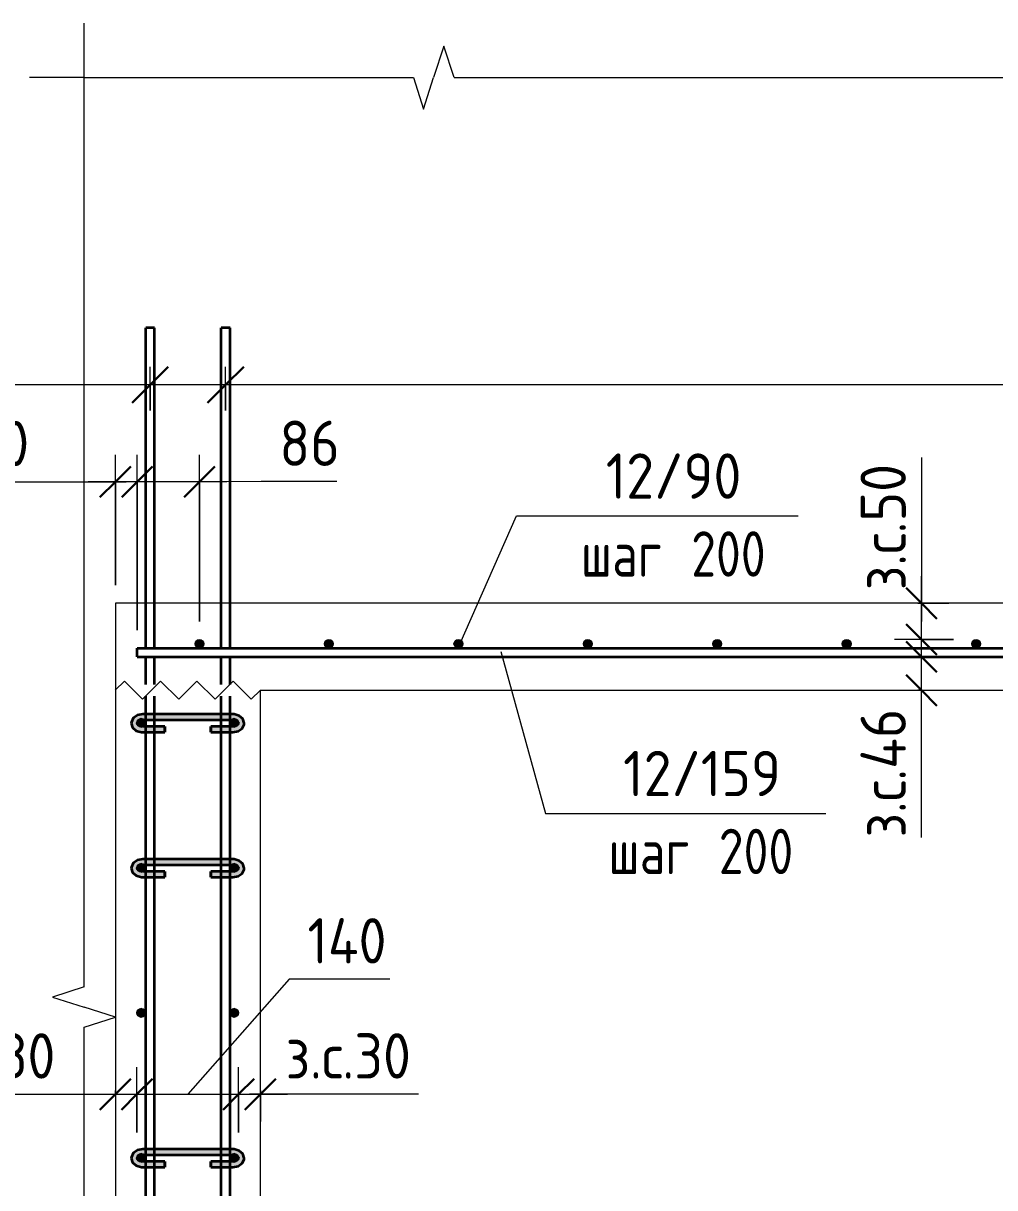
# Model space of a CAD drawing. Header units: millimetres. Extents: x 30199 to 69236, y -5153 to 33423.
# Drawn here: x 59970 to 61310, y 579 to 2185 of the extents above; entities that cross this region are included whole.
import ezdxf

# ---------------------------------------------------------------- set-up
doc = ezdxf.new("R2010")
doc.units = ezdxf.units.MM
for name, color, linetype, lineweight in [('AA_Dim', 7, 'Continuous', 9), ('AA_Dim-25', 7, 'Continuous', 9), ('AA_Oformlenie', 7, 'Continuous', 9), ('AA_Vinoska', 7, 'Continuous', 9), ('AF_Perekritie_Опалубка', 253, 'Continuous', 20), ('AF_Stena_Опалубка', 253, 'Continuous', 20), ('KR_Armatura', 7, 'Continuous', 20), ('KR_Armatura_Tonkie', 7, 'Continuous', 20)]:
    doc.layers.add(name, color=color, linetype=linetype, lineweight=lineweight)
doc.styles.add('ISOCPEUR_1', font='isocpeur.ttf', dxfattribs={"width": 0.9, "height": 62.5})
doc.styles.add('ISOCPEUR_8', font='isocpeur.ttf', dxfattribs={"width": 0.8, "height": 62.5})
doc.dimstyles.new('00_Точн_3_знака__прозр_', dxfattribs={"dimscale": 304.8, "dimtxt": 62.248823, "dimasz": 0.139436, "dimexe": 0.123031, "dimexo": 0.082021, "dimgap": 0.008202, "dimtad": 1, "dimdec": 3, "dimrnd": 0.001, "dimdsep": 46, "dimtxsty": 'ISOCPEUR_1', "dimblk1": 'OBLIQUE', "dimblk2": 'OBLIQUE', "dimsah": 1, "dimcen": 0.09, "dimdle": 0.123031, "dimazin": 0, "dimtfac": 1, "dimtdec": 4, "dimtix": 1, "dimtmove": 1, "dimatfit": 3, "dimfxl": 1, "dimtvp": 1, "dimtolj": 1, "dimtzin": 0, "dimlwd": 18, "dimlwe": 18, "dimarcsym": 2})
doc.dimstyles.new('05_Округл_1мм__прозр__1', dxfattribs={"dimscale": 304.8, "dimtxt": 62.248823, "dimasz": 0.139436, "dimexe": 0.123031, "dimexo": 0.082021, "dimgap": 0.008202, "dimtad": 1, "dimdec": 0, "dimdsep": 46, "dimtxsty": 'ISOCPEUR_1', "dimblk1": 'OBLIQUE', "dimblk2": 'OBLIQUE', "dimsah": 1, "dimcen": 0.09, "dimdle": 0.123031, "dimazin": 0, "dimtfac": 1, "dimtdec": 4, "dimtix": 1, "dimtmove": 1, "dimatfit": 3, "dimfxl": 1, "dimtvp": 1, "dimtolj": 1, "dimtzin": 0, "dimlwd": 18, "dimlwe": 18, "dimarcsym": 2})
doc.dimstyles.new('10_Раскладка_арматуры_с_засечками_1', dxfattribs={"dimscale": 304.8, "dimtxt": 0.18, "dimasz": 0.164042, "dimexe": 0.082021, "dimexo": 0, "dimgap": 0, "dimtad": 1, "dimdec": 3, "dimrnd": 0.001, "dimdsep": 46, "dimtxsty": 'ISOCPEUR_8', "dimblk1": 'OBLIQUE', "dimblk2": 'OBLIQUE', "dimsah": 1, "dimcen": 0.09, "dimdle": 0.082021, "dimazin": 0, "dimtfac": 1, "dimtdec": 4, "dimtix": 1, "dimtmove": 0, "dimatfit": 3, "dimfxl": 1, "dimtvp": 1, "dimtolj": 1, "dimtzin": 0, "dimlwd": 18, "dimlwe": 18, "dimarcsym": 2})

# ---------------------------------------------------------------- blocks, each defined once
blk = doc.blocks.new('261_Шпилька массив _НесАрм_РабПлоск_ - 8 А240-4169543-1-1 Армирование')
at = {"layer": 'KR_Armatura_Tonkie', "lineweight": 35}
for points in [[(-32797.1, 1208.2), (-32797.1, 1215), (-32803.2, 1216.5), (-32804.6, 1218.2), (-32805.1, 1219.5), (-32804, 1222.3), (-32800.5, 1224.5), (-32797.1, 1225.2), (-32797.1, 1232), (-32803.1, 1231), (-32805.9, 1229.7), (-32809.6, 1226.6), (-32811.8, 1223.8), (-32813.1, 1219.5), (-32811.8, 1215.2), (-32808.4, 1211.5), (-32803, 1209), (-32800.5, 1208.7)], [(-32733.3, 1225.2), (-32673.2, 1225.2), (-32673.2, 1232), (-32797.1, 1231.9), (-32797.1, 1225.2), (-32766.9, 1225.2)], [(-32766.9, 1224), (-32673.2, 1224.1), (-32673.2, 1225.2), (-32797.1, 1225.2), (-32797.1, 1224), (-32781, 1224)], [(-32673.2, 1208.2), (-32667.1, 1209.1), (-32661.9, 1211.5), (-32658.4, 1215.2), (-32657.2, 1219.5), (-32658.4, 1223.8), (-32660.8, 1227.4), (-32666, 1230.6), (-32673.2, 1231.9), (-32673.2, 1225.2), (-32669.2, 1224.4), (-32666.3, 1222.3), (-32665.3, 1219.3), (-32666, 1217.7), (-32667.8, 1216.3), (-32673.2, 1214.9), (-32673.2, 1209)], [(-32781, 1208.2), (-32766.8, 1208.2), (-32766.9, 1215), (-32797.1, 1214.9), (-32797.1, 1208.2), (-32793, 1208.2)], [(-32766.9, 1207), (-32766.8, 1207.2), (-32766.9, 1208.2), (-32797.1, 1208.2), (-32797.1, 1207), (-32781, 1207)], [(-32676.9, 1208.2), (-32673.2, 1208.2), (-32673.2, 1215), (-32703.5, 1214.9), (-32703.5, 1208.2), (-32688.9, 1208.2)], [(-32699.6, 1207), (-32673.2, 1207.2), (-32673.2, 1208.2), (-32703.5, 1208.2), (-32703.5, 1207)], [(-32797.1, 1008.2), (-32797.1, 1015), (-32803.2, 1016.5), (-32804.5, 1018), (-32805.1, 1019.5), (-32804, 1022.3), (-32800.5, 1024.5), (-32797.1, 1025.2), (-32797.1, 1032), (-32803.1, 1031), (-32805.9, 1029.7), (-32809.6, 1026.6), (-32811.8, 1023.8), (-32813.1, 1019.5), (-32811.8, 1015.2), (-32808.4, 1011.5), (-32803, 1009), (-32800.5, 1008.7)], [(-32793, 1025.2), (-32673.2, 1025.2), (-32673.2, 1032), (-32797.1, 1031.9), (-32797.1, 1025.2), (-32793.3, 1025.2)], [(-32673.2, 1008.2), (-32667.1, 1009.1), (-32661.9, 1011.5), (-32658.4, 1015.2), (-32657.2, 1019.5), (-32658.4, 1023.8), (-32660.8, 1027.4), (-32666, 1030.6), (-32673.2, 1031.9), (-32673.2, 1025.2), (-32669.2, 1024.4), (-32666.3, 1022.3), (-32665.3, 1019.3), (-32666, 1017.7), (-32667.8, 1016.3), (-32673.2, 1014.9), (-32673.2, 1009)], [(-32676.9, 1024), (-32673.2, 1024.1), (-32673.2, 1025.2), (-32797.1, 1025.2), (-32797.1, 1024), (-32682.8, 1024)], [(-32783.7, 1008.2), (-32766.8, 1008.2), (-32766.9, 1015), (-32797.1, 1014.9), (-32797.1, 1008.2), (-32793, 1008.2)], [(-32673.2, 1008.2), (-32673.2, 1015), (-32703.5, 1014.9), (-32703.5, 1008.2), (-32676.9, 1008.2)], [(-32766.9, 1007), (-32766.8, 1007.2), (-32766.9, 1008.2), (-32797.1, 1008.2), (-32797.1, 1007), (-32781, 1007)], [(-32676.9, 1007), (-32673.2, 1007.2), (-32673.2, 1008.2), (-32703.5, 1008.2), (-32703.5, 1007), (-32682.8, 1007)], [(-32797.1, 608.2), (-32797.1, 615), (-32803.2, 616.5), (-32804.8, 618.8), (-32805.1, 619.5), (-32804, 622.3), (-32800.5, 624.5), (-32797.1, 625.2), (-32797.1, 632), (-32803.1, 631), (-32805.9, 629.7), (-32809.6, 626.6), (-32811.8, 623.8), (-32813.1, 619.5), (-32811.8, 615.2), (-32808.4, 611.5), (-32803, 609), (-32800.5, 608.7)], [(-32795.8, 625.2), (-32673.2, 625.2), (-32673.2, 632), (-32797.1, 631.9), (-32797.1, 625.2)], [(-32673.2, 608.2), (-32667.1, 609.1), (-32661.9, 611.5), (-32658.4, 615.2), (-32657.2, 619.5), (-32658.4, 623.8), (-32660.8, 627.4), (-32666, 630.6), (-32673.2, 631.9), (-32673.2, 625.2), (-32669.2, 624.4), (-32666.3, 622.3), (-32665.3, 619.3), (-32666, 617.7), (-32667.8, 616.3), (-32673.2, 614.9), (-32673.2, 609)], [(-32676.9, 624), (-32673.2, 624.1), (-32673.2, 625.2), (-32797.1, 625.2), (-32797.1, 624), (-32688.9, 624)], [(-32793, 608.2), (-32766.8, 608.2), (-32766.9, 615), (-32797.1, 614.9), (-32797.1, 608.2)], [(-32673.2, 608.2), (-32673.2, 615), (-32703.5, 614.9), (-32703.5, 608.2), (-32676.9, 608.2)], [(-32766.9, 607), (-32766.8, 607.2), (-32766.9, 608.2), (-32797.1, 608.2), (-32797.1, 607), (-32781, 607)], [(-32676.9, 607), (-32673.2, 607.2), (-32673.2, 608.2), (-32703.5, 608.2), (-32703.5, 607), (-32682.8, 607)]]:
    blk.add_hatch(color=256, dxfattribs=at).paths.add_polyline_path(points)
h = blk.add_hatch(color=256, dxfattribs=at)
h.paths.add_polyline_path([(-32797.1, 1207), (-32797.1, 1208.2), (-32803.2, 1209.1), (-32808.4, 1211.5), (-32806.6, 1209.9), (-32804.6, 1208.7), (-32803.1, 1208), (-32800.5, 1207.6)])
h.paths.add_polyline_path([(-32804.5, 1221), (-32803.2, 1222.6), (-32797.1, 1224.1), (-32797.1, 1225.2), (-32801.1, 1224.4), (-32804, 1222.3), (-32804.2, 1221.7)])
h = blk.add_hatch(color=256, dxfattribs=at)
h.paths.add_polyline_path([(-32673.2, 1207), (-32665.7, 1208.5), (-32660.8, 1211.6), (-32658.4, 1215.2), (-32661.9, 1211.5), (-32667.3, 1209), (-32673.2, 1208.2), (-32673.2, 1207.2)])
h.paths.add_polyline_path([(-32666, 1221.4), (-32666.3, 1222.3), (-32669.9, 1224.5), (-32673.2, 1225.2), (-32673.2, 1224), (-32672.6, 1223.9), (-32666, 1221.4)])
h = blk.add_hatch(color=256, dxfattribs=at)
h.paths.add_polyline_path([(-32797.1, 1007), (-32797.1, 1008.2), (-32803.2, 1009.1), (-32808.4, 1011.5), (-32809.1, 1011.9), (-32804.6, 1008.7), (-32803.1, 1008), (-32800.5, 1007.6)])
h.paths.add_polyline_path([(-32804.5, 1021), (-32803.2, 1022.6), (-32797.1, 1024.1), (-32797.1, 1025.2), (-32801.1, 1024.4), (-32804, 1022.3), (-32804.2, 1021.7)])
h = blk.add_hatch(color=256, dxfattribs=at)
h.paths.add_polyline_path([(-32673.2, 1007), (-32665.7, 1008.5), (-32660.8, 1011.6), (-32658.4, 1015.2), (-32661.9, 1011.5), (-32667.3, 1009), (-32673.2, 1008.2), (-32673.2, 1007.2)])
h.paths.add_polyline_path([(-32666, 1021.4), (-32666.3, 1022.3), (-32669.9, 1024.5), (-32673.2, 1025.2), (-32673.2, 1024), (-32672.6, 1023.9), (-32666, 1021.4)])
h = blk.add_hatch(color=256, dxfattribs=at)
h.paths.add_polyline_path([(-32797.1, 607), (-32797.1, 608.2), (-32803.2, 609.1), (-32808.4, 611.5), (-32809.1, 611.9), (-32804.6, 608.7), (-32803.1, 608), (-32800.5, 607.6)])
h.paths.add_polyline_path([(-32804.5, 621), (-32803.2, 622.6), (-32797.1, 624.1), (-32797.1, 625.2), (-32801.1, 624.4), (-32804, 622.3), (-32804.2, 621.7)])
h = blk.add_hatch(color=256, dxfattribs=at)
h.paths.add_polyline_path([(-32673.2, 607), (-32665.7, 608.5), (-32660.8, 611.6), (-32658.4, 615.2), (-32661.9, 611.5), (-32667.3, 609), (-32673.2, 608.2), (-32673.2, 607.2)])
h.paths.add_polyline_path([(-32666, 621.4), (-32666.3, 622.3), (-32669.9, 624.5), (-32673.2, 625.2), (-32673.2, 624), (-32672.6, 623.9), (-32666, 621.4)])
for p, q in [((-32793, 1232), (-32797.1, 1232)), ((-32797.1, 1224), (-32793, 1224)), ((-32781, 1232), (-32793, 1232)), ((-32793, 1224), (-32781, 1224)), ((-32688.9, 1232), (-32781, 1232)), ((-32781, 1224), (-32688.9, 1224)), ((-32676.9, 1232), (-32688.9, 1232)), ((-32688.9, 1224), (-32676.9, 1224)), ((-32673.2, 1232), (-32676.9, 1232)), ((-32676.9, 1224), (-32673.2, 1224)), ((-32793, 1215), (-32797.1, 1215)), ((-32797.1, 1207), (-32793, 1207)), ((-32781, 1215), (-32793, 1215)), ((-32793, 1207), (-32781, 1207)), ((-32766.8, 1215), (-32781, 1215)), ((-32781, 1207), (-32766.8, 1207)), ((-32766.8, 1215), (-32766.8, 1208.2)), ((-32766.8, 1213.8), (-32766.8, 1214.9)), ((-32766.8, 1207.2), (-32766.8, 1213.8)), ((-32766.8, 1208.2), (-32766.8, 1207)), ((-32688.9, 1215), (-32703.5, 1215)), ((-32703.5, 1208.2), (-32703.5, 1215)), ((-32703.5, 1214.9), (-32703.5, 1213.8)), ((-32703.5, 1213.8), (-32703.5, 1207.2)), ((-32703.5, 1207), (-32703.5, 1208.2)), ((-32703.5, 1207), (-32688.9, 1207)), ((-32676.9, 1215), (-32688.9, 1215)), ((-32688.9, 1207), (-32676.9, 1207)), ((-32673.2, 1215), (-32676.9, 1215)), ((-32676.9, 1207), (-32673.2, 1207)), ((-32793, 1032), (-32797.1, 1032)), ((-32781, 1032), (-32793, 1032)), ((-32688.9, 1032), (-32781, 1032)), ((-32676.9, 1032), (-32688.9, 1032)), ((-32673.2, 1032), (-32676.9, 1032)), ((-32797.1, 1024), (-32793, 1024)), ((-32793, 1015), (-32797.1, 1015)), ((-32793, 1024), (-32781, 1024)), ((-32781, 1015), (-32793, 1015)), ((-32781, 1024), (-32688.9, 1024)), ((-32766.8, 1015), (-32781, 1015)), ((-32766.8, 1015), (-32766.8, 1008.2)), ((-32766.8, 1013.8), (-32766.8, 1014.9)), ((-32766.8, 1007.2), (-32766.8, 1013.8)), ((-32688.9, 1015), (-32703.5, 1015)), ((-32703.5, 1008.2), (-32703.5, 1015)), ((-32703.5, 1014.9), (-32703.5, 1013.8)), ((-32703.5, 1013.8), (-32703.5, 1007.2)), ((-32688.9, 1024), (-32676.9, 1024)), ((-32676.9, 1015), (-32688.9, 1015)), ((-32676.9, 1024), (-32673.2, 1024)), ((-32673.2, 1015), (-32676.9, 1015)), ((-32797.1, 1007), (-32793, 1007)), ((-32793, 1007), (-32781, 1007)), ((-32781, 1007), (-32766.8, 1007)), ((-32766.8, 1008.2), (-32766.8, 1007)), ((-32703.5, 1007), (-32703.5, 1008.2)), ((-32703.5, 1007), (-32688.9, 1007)), ((-32688.9, 1007), (-32676.9, 1007)), ((-32676.9, 1007), (-32673.2, 1007)), ((-32793, 632), (-32797.1, 632)), ((-32781, 632), (-32793, 632)), ((-32688.9, 632), (-32781, 632)), ((-32676.9, 632), (-32688.9, 632)), ((-32673.2, 632), (-32676.9, 632)), ((-32797.1, 624), (-32793, 624)), ((-32793, 615), (-32797.1, 615)), ((-32793, 624), (-32781, 624)), ((-32781, 615), (-32793, 615)), ((-32781, 624), (-32688.9, 624)), ((-32766.8, 615), (-32781, 615)), ((-32766.8, 615), (-32766.8, 608.2)), ((-32766.8, 613.8), (-32766.8, 614.9)), ((-32766.8, 607.2), (-32766.8, 613.8)), ((-32688.9, 615), (-32703.5, 615)), ((-32703.5, 608.2), (-32703.5, 615)), ((-32703.5, 614.9), (-32703.5, 613.8)), ((-32703.5, 613.8), (-32703.5, 607.2)), ((-32688.9, 624), (-32676.9, 624)), ((-32676.9, 615), (-32688.9, 615)), ((-32676.9, 624), (-32673.2, 624)), ((-32673.2, 615), (-32676.9, 615)), ((-32797.1, 607), (-32793, 607)), ((-32793, 607), (-32781, 607)), ((-32781, 607), (-32766.8, 607)), ((-32766.8, 608.2), (-32766.8, 607)), ((-32703.5, 607), (-32703.5, 608.2)), ((-32703.5, 607), (-32688.9, 607)), ((-32688.9, 607), (-32676.9, 607)), ((-32676.9, 607), (-32673.2, 607))]:
    blk.add_line(p, q, dxfattribs=at)
at = {"layer": 'KR_Armatura_Tonkie', "lineweight": 35, "flags": 128}
for points in [[(-32797.1, 1232), (-32804.6, 1230.5), (-32810.3, 1226.6), (-32812.9, 1221.1), (-32813.1, 1219.5)], [(-32805.1, 1219.5), (-32804.1, 1221.5), (-32800.3, 1223.6), (-32797.1, 1224)], [(-32657.2, 1219.5), (-32659.1, 1225.4), (-32664.1, 1229.8), (-32671.4, 1231.9), (-32673.2, 1232)], [(-32673.2, 1224), (-32668.2, 1222.9), (-32665.6, 1220.7), (-32665.2, 1219.5)], [(-32813.1, 1219.5), (-32811.2, 1213.6), (-32806.2, 1209.2), (-32798.9, 1207.1), (-32797.1, 1207)], [(-32797.1, 1215), (-32802.1, 1216.1), (-32804.7, 1218.3), (-32805.1, 1219.5)], [(-32673.2, 1207), (-32665.6, 1208.5), (-32660, 1212.4), (-32657.3, 1217.9), (-32657.2, 1219.5)], [(-32665.2, 1219.5), (-32666.2, 1217.5), (-32669.9, 1215.5), (-32673.2, 1215)], [(-32797.1, 1032), (-32804.6, 1030.5), (-32810.3, 1026.6), (-32812.9, 1021.1), (-32813.1, 1019.5)], [(-32657.2, 1019.5), (-32659.1, 1025.4), (-32664.1, 1029.8), (-32671.4, 1031.9), (-32673.2, 1032)], [(-32813.1, 1019.5), (-32811.2, 1013.6), (-32806.2, 1009.2), (-32798.9, 1007.1), (-32797.1, 1007)], [(-32805.1, 1019.5), (-32804.1, 1021.5), (-32800.3, 1023.6), (-32797.1, 1024)], [(-32797.1, 1015), (-32802.1, 1016.1), (-32804.7, 1018.3), (-32805.1, 1019.5)], [(-32673.2, 1024), (-32668.2, 1022.9), (-32665.6, 1020.7), (-32665.2, 1019.5)], [(-32673.2, 1007), (-32665.6, 1008.5), (-32660, 1012.4), (-32657.3, 1017.9), (-32657.2, 1019.5)], [(-32665.2, 1019.5), (-32666.2, 1017.5), (-32669.9, 1015.5), (-32673.2, 1015)], [(-32797.1, 632), (-32804.6, 630.5), (-32810.3, 626.6), (-32812.9, 621.1), (-32813.1, 619.5)], [(-32657.2, 619.5), (-32659.1, 625.4), (-32664.1, 629.8), (-32671.4, 631.9), (-32673.2, 632)], [(-32813.1, 619.5), (-32811.2, 613.6), (-32806.2, 609.2), (-32798.9, 607.1), (-32797.1, 607)], [(-32805.1, 619.5), (-32804.1, 621.5), (-32800.3, 623.6), (-32797.1, 624)], [(-32797.1, 615), (-32802.1, 616.1), (-32804.7, 618.3), (-32805.1, 619.5)], [(-32673.2, 624), (-32668.2, 622.9), (-32665.6, 620.7), (-32665.2, 619.5)], [(-32673.2, 607), (-32665.6, 608.5), (-32660, 612.4), (-32657.3, 617.9), (-32657.2, 619.5)], [(-32665.2, 619.5), (-32666.2, 617.5), (-32669.9, 615.5), (-32673.2, 615)]]:
    blk.add_lwpolyline(points, dxfattribs=at)
blk = doc.blocks.new('011_Прямоугольник обрыва _ЭлУзла_ - 011_Прямоугольник обрыва _ЭлУзла_-4170471-1-1 Армирование')
at = {"layer": 'AA_Oformlenie'}
for p, q in [((-32878.2, 855.7), (-32878.2, 2110)), ((-32878.2, 2110), (-32423.7, 2110)), ((-32368, 2110), (-31459.6, 2110)), ((-32878.2, -1709.1), (-32878.2, 800.1))]:
    blk.add_line(p, q, dxfattribs=at)
blk = doc.blocks.new('Последовательность узлов - 3мм масшт20 маскировка-904226-1-1 Армирование')
at = {"layer": 'AA_Oformlenie'}
for p, q in [((-32835.1, 1265), (-32822.6, 1277.5)), ((-32797.6, 1252.5), (-32822.6, 1277.5)), ((-32785.1, 1265), (-32772.6, 1277.5)), ((-32747.6, 1252.5), (-32772.6, 1277.5)), ((-32735.1, 1265), (-32722.6, 1277.5)), ((-32697.6, 1252.5), (-32722.6, 1277.5)), ((-32685.1, 1265), (-32672.6, 1277.5)), ((-32647.6, 1252.5), (-32672.6, 1277.5)), ((-32785.1, 1265), (-32797.6, 1252.5)), ((-32735.1, 1265), (-32747.6, 1252.5)), ((-32685.1, 1265), (-32697.6, 1252.5)), ((-32635.1, 1265), (-32647.6, 1252.5))]:
    blk.add_line(p, q, dxfattribs=at)
blk = doc.blocks.new('DIMBLOCK66-1-1 Армирование')
at = {"layer": 'AA_Dim-25', "lineweight": 18}
for p, q in [((61208.7, 1227.5), (61208.7, 1348.5)), ((61203.7, 1311), (61246.2, 1311)), ((61208.7, 1311), (61203.7, 1311)), ((61208.7, 1276.1), (61208.7, 1288)), ((61208.7, 1061.9), (61208.7, 1276.1)), ((61203.7, 1265), (61246.2, 1265)), ((61208.7, 1265), (61203.7, 1265))]:
    blk.add_line(p, q, dxfattribs=at)
at = {"layer": 'AA_Dim-25', "lineweight": 30}
for p, q in [((61208.7, 1311), (61187.5, 1332.2)), ((61208.7, 1311), (61230, 1289.7)), ((61208.7, 1265), (61187.5, 1286.2)), ((61208.7, 1265), (61230, 1243.7))]:
    blk.add_line(p, q, dxfattribs=at)
at = {"layer": 'AA_Dim-25', "color": 0, "lineweight": 18, "insert": (61124.6, 1061.9), "char_height": 62.5, "width": 226.969, "attachment_point": 1, "rotation": 90, "line_spacing_factor": 1.149209, "style": 'ISOCPEUR_1'}
blk.add_mtext('з.с.46', dxfattribs=at)
blk = doc.blocks.new('_Oblique')
at = {"color": 0, "linetype": 'ByBlock', "lineweight": -2}
blk.add_line((-0.5, -0.5), (0.5, 0.5), dxfattribs=at)
blk = doc.blocks.new('DIMBLOCK69-1-1 Армирование')
at = {"layer": 'AA_Dim-25', "lineweight": 18}
for p, q in [((60097, 1410), (60097, 1589.9)), ((60127, 1348), (60127, 1589.9)), ((59805.3, 1552.4), (60013.4, 1552.4)), ((60013.4, 1552.4), (60112, 1552.4)), ((60164.5, 1552.4), (60059.5, 1552.4)), ((60097, 1552.4), (60097, 1410)), ((60127, 1552.4), (60127, 1348))]:
    blk.add_line(p, q, dxfattribs=at)
at = {"layer": 'AA_Dim-25', "lineweight": 30}
for p, q in [((60097, 1552.4), (60118.2, 1573.7)), ((60127, 1552.4), (60148.2, 1573.7)), ((60097, 1552.4), (60075.7, 1531.2)), ((60127, 1552.4), (60105.7, 1531.2))]:
    blk.add_line(p, q, dxfattribs=at)
at = {"layer": 'AA_Dim-25', "color": 0, "lineweight": 18, "insert": (59805.3, 1636.6), "char_height": 62.5, "width": 219.786, "attachment_point": 1, "line_spacing_factor": 1.149209, "style": 'ISOCPEUR_1'}
blk.add_mtext('з.с.30', dxfattribs=at)
blk = doc.blocks.new('042_М_Арматуры - Диам длина поз _ Комментарий-3662934-1-1 Армирование')
at = {"layer": 'AA_Vinoska'}
blk.add_line((-32056.3, -2470.4), (-31706.3, -2470.4), dxfattribs=at)
blk = doc.blocks.new('DIMBLOCK74-1-1 Армирование')
at = {"layer": 'AA_Dim-25', "lineweight": 18}
for p, q in [((60127, 1348), (60127, 1589.9)), ((60213, 1360), (60213, 1589.9)), ((60250.5, 1552.4), (60089.5, 1552.4)), ((60127, 1552.4), (60127, 1348)), ((60298.2, 1552.7), (60170, 1552.4)), ((60213, 1552.4), (60213, 1360)), ((60402.3, 1552.7), (60298.2, 1552.7))]:
    blk.add_line(p, q, dxfattribs=at)
at = {"layer": 'AA_Dim-25', "lineweight": 30}
for p, q in [((60127, 1552.4), (60148.2, 1573.7)), ((60213, 1552.4), (60234.2, 1573.7)), ((60127, 1552.4), (60105.7, 1531.2)), ((60213, 1552.4), (60191.7, 1531.2))]:
    blk.add_line(p, q, dxfattribs=at)
at = {"layer": 'AA_Dim-25', "color": 0, "lineweight": 18, "insert": (60323.2, 1636.9), "char_height": 62.5, "width": 94.81, "attachment_point": 1, "line_spacing_factor": 1.149209, "style": 'ISOCPEUR_1'}
blk.add_mtext('86', dxfattribs=at)
blk = doc.blocks.new('DIMBLOCK79-1-1 Армирование')
at = {"layer": 'AA_Dim-25', "lineweight": 18}
for p, q in [((60126.8, 654.8), (60126.8, 745.2)), ((59841.5, 707.7), (60049.7, 707.7)), ((60049.7, 707.7), (60111.9, 707.7)), ((60059.5, 707.7), (60126.8, 707.7)), ((60097, 712.7), (60097, 670.2)), ((60097, 707.7), (60097, 712.7)), ((60126.8, 707.7), (60126.8, 654.8))]:
    blk.add_line(p, q, dxfattribs=at)
at = {"layer": 'AA_Dim-25', "lineweight": 30}
for p, q in [((60097, 707.7), (60118.2, 728.9)), ((60126.8, 707.7), (60148.1, 728.9)), ((60097, 707.7), (60075.7, 686.4)), ((60126.8, 707.7), (60105.6, 686.4))]:
    blk.add_line(p, q, dxfattribs=at)
at = {"layer": 'AA_Dim-25', "color": 0, "lineweight": 18, "insert": (59841.5, 791.8), "char_height": 62.5, "width": 219.786, "attachment_point": 1, "line_spacing_factor": 1.149209, "style": 'ISOCPEUR_1'}
blk.add_mtext('з.с.30', dxfattribs=at)
blk = doc.blocks.new('DIMBLOCK80-1-1 Армирование')
at = {"layer": 'AA_Dim-25', "lineweight": 18}
for p, q in [((60336.9, 866.5), (60196.9, 707.7)), ((60475.7, 866.5), (60336.9, 866.5)), ((60126.8, 654.8), (60126.8, 745.2)), ((60266.9, 654.8), (60266.9, 745.2)), ((60126.8, 707.7), (60266.9, 707.7)), ((60126.8, 707.7), (60126.8, 654.8)), ((60266.9, 707.7), (60266.9, 654.8))]:
    blk.add_line(p, q, dxfattribs=at)
at = {"layer": 'AA_Dim-25', "lineweight": 30}
for p, q in [((60126.8, 707.7), (60148.1, 728.9)), ((60266.9, 707.7), (60288.2, 728.9)), ((60126.8, 707.7), (60105.6, 686.4)), ((60266.9, 707.7), (60245.7, 686.4))]:
    blk.add_line(p, q, dxfattribs=at)
at = {"layer": 'AA_Dim-25', "color": 0, "lineweight": 18, "insert": (60361.9, 950.6), "char_height": 62.5, "width": 136.469, "attachment_point": 1, "line_spacing_factor": 1.149209, "style": 'ISOCPEUR_1'}
blk.add_mtext('140', dxfattribs=at)
blk = doc.blocks.new('DIMBLOCK81-1-1 Армирование')
at = {"layer": 'AA_Dim-25', "lineweight": 18}
for p, q in [((60266.9, 654.8), (60266.9, 745.2)), ((60266.9, 707.7), (60334.5, 707.7)), ((60266.9, 707.7), (60266.9, 654.8)), ((60306.8, 707.7), (60281.9, 707.7)), ((60297, 712.7), (60297, 670.2)), ((60297, 707.7), (60297, 712.7)), ((60515, 707.7), (60306.8, 707.7))]:
    blk.add_line(p, q, dxfattribs=at)
at = {"layer": 'AA_Dim-25', "lineweight": 30}
for p, q in [((60266.9, 707.7), (60288.2, 728.9)), ((60297, 707.7), (60318.2, 728.9)), ((60266.9, 707.7), (60245.7, 686.4)), ((60297, 707.7), (60275.7, 686.4))]:
    blk.add_line(p, q, dxfattribs=at)
at = {"layer": 'AA_Dim-25', "color": 0, "lineweight": 18, "insert": (60331.8, 791.8), "char_height": 62.5, "width": 219.786, "attachment_point": 1, "line_spacing_factor": 1.149209, "style": 'ISOCPEUR_1'}
blk.add_mtext('з.с.30', dxfattribs=at)
blk = doc.blocks.new('DIMBLOCK91-1-1 Армирование')
at = {"layer": 'AA_Dim-25', "lineweight": 30}
for p, q in [((60249.1, 1686.3), (60274.1, 1711.3)), ((61595, 1686.3), (61620, 1711.3)), ((60249.1, 1686.3), (60224.1, 1661.3)), ((61595, 1686.3), (61570, 1661.3))]:
    blk.add_line(p, q, dxfattribs=at)
at = {"layer": 'AA_Dim-25', "lineweight": 18}
for p, q in [((60249.1, 1650.9), (60249.1, 1711.3)), ((61595, 1650.9), (61595, 1711.3)), ((61595, 1686.3), (60249.1, 1686.3)), ((60249.1, 1686.3), (60249.1, 1650.9)), ((61595, 1686.3), (61595, 1650.9))]:
    blk.add_line(p, q, dxfattribs=at)
blk = doc.blocks.new('DIMBLOCK92-1-1 Армирование')
at = {"layer": 'AA_Dim-25', "lineweight": 30}
for p, q in [((60145, 1686.3), (60170, 1711.3)), ((60249.1, 1686.3), (60274.1, 1711.3)), ((60145, 1686.3), (60120, 1661.3)), ((60249.1, 1686.3), (60224.1, 1661.3))]:
    blk.add_line(p, q, dxfattribs=at)
at = {"layer": 'AA_Dim-25', "lineweight": 18}
for p, q in [((60145, 1650.9), (60145, 1711.3)), ((60249.1, 1650.9), (60249.1, 1711.3)), ((60249.1, 1686.3), (60120, 1686.3)), ((60145, 1686.3), (60145, 1650.9)), ((60249.1, 1686.3), (60249.1, 1650.9))]:
    blk.add_line(p, q, dxfattribs=at)
blk = doc.blocks.new('DIMBLOCK93-1-1 Армирование')
at = {"layer": 'AA_Dim-25', "lineweight": 18}
for p, q in [((61208.7, 1586.2), (61208.7, 1378)), ((61208.7, 1297.5), (61208.7, 1422.5)), ((61203.7, 1385), (61246.2, 1385)), ((61208.7, 1385), (61203.7, 1385)), ((61208.7, 1378), (61208.7, 1360)), ((61253, 1335), (61171.2, 1335)), ((61208.7, 1335), (61253, 1335))]:
    blk.add_line(p, q, dxfattribs=at)
at = {"layer": 'AA_Dim-25', "lineweight": 30}
for p, q in [((61208.7, 1385), (61187.5, 1406.2)), ((61208.7, 1385), (61230, 1363.7)), ((61208.7, 1335), (61187.5, 1356.2)), ((61208.7, 1335), (61230, 1313.7))]:
    blk.add_line(p, q, dxfattribs=at)
at = {"layer": 'AA_Dim-25', "color": 0, "lineweight": 18, "insert": (61124.6, 1403), "char_height": 62.5, "width": 219.786, "attachment_point": 1, "rotation": 90, "line_spacing_factor": 1.149209, "style": 'ISOCPEUR_1'}
blk.add_mtext('з.с.50', dxfattribs=at)

msp = doc.modelspace()

# ---------------------------------------------------------------- hatches: boundary and pattern name
at = {"layer": 'KR_Armatura'}
h = msp.add_hatch(color=256, dxfattribs=at)
edge = h.paths.add_edge_path()
edge.add_arc((60212.9661, 1329), 6, 0, 360)
for points in [[(60209.9661, 1323.8038), (60215.9661, 1323.8038), (60218.9661, 1329), (60215.9661, 1334.1962), (60209.9661, 1334.1962), (60206.9661, 1329)], [(60388.4661, 1323.8038), (60394.4661, 1323.8038), (60397.4661, 1329), (60394.4661, 1334.1962), (60388.4661, 1334.1962), (60385.4661, 1329)], [(60566.9661, 1323.8038), (60572.9661, 1323.8038), (60575.9661, 1329), (60572.9661, 1334.1962), (60566.9661, 1334.1962), (60563.9661, 1329)], [(60745.4661, 1323.8038), (60751.4661, 1323.8038), (60754.4661, 1329), (60751.4661, 1334.1962), (60745.4661, 1334.1962), (60742.4661, 1329)], [(60923.9661, 1323.8038), (60929.9661, 1323.8038), (60932.9661, 1329), (60929.9661, 1334.1962), (60923.9661, 1334.1962), (60920.9661, 1329)], [(61102.4661, 1323.8038), (61108.4661, 1323.8038), (61111.4661, 1329), (61108.4661, 1334.1962), (61102.4661, 1334.1962), (61099.4661, 1329)], [(61280.9661, 1323.8038), (61286.9661, 1323.8038), (61289.9661, 1329), (61286.9661, 1334.1962), (61280.9661, 1334.1962), (61277.9661, 1329)], [(60132.81, 1214.0002), (60138.0061, 1217.0002), (60138.0061, 1223.0002), (60132.81, 1226.0002), (60127.6138, 1223.0002), (60127.6138, 1217.0002), (60131.5377, 1214.7348)], [(60260.9313, 1214.0002), (60266.1275, 1217.0002), (60266.0168, 1223.0641), (60260.9313, 1226.0002), (60255.7352, 1223.0002), (60255.7352, 1217.0002)], [(60132.81, 1014.0002), (60138.0061, 1017.0002), (60138.0061, 1023.0002), (60132.81, 1026.0002), (60127.6138, 1023.0002), (60127.6138, 1017.0002), (60131.5377, 1014.7348)], [(60260.9313, 1014.0002), (60266.1275, 1017.0002), (60266.0168, 1023.0641), (60260.9313, 1026.0002), (60255.7352, 1023.0002), (60255.7352, 1017.0002)], [(60132.81, 814.0002), (60138.0061, 817.0002), (60138.0061, 823.0002), (60132.81, 826.0002), (60127.6138, 823.0002), (60127.6138, 817.0002)], [(60260.9313, 814.0002), (60266.1275, 817.0002), (60266.1275, 823.0002), (60260.9313, 826.0002), (60255.7352, 823.0002), (60255.7352, 817.0002)], [(60132.81, 614.0002), (60138.0061, 617.0002), (60138.0061, 623.0002), (60132.81, 626.0002), (60127.6138, 623.0002), (60127.6138, 617.0002), (60131.5377, 614.7348)], [(60260.9313, 614.0002), (60266.1275, 617.0002), (60266.0168, 623.0641), (60260.9313, 626.0002), (60255.7352, 623.0002), (60255.7352, 617.0002)]]:
    msp.add_hatch(color=256, dxfattribs=at).paths.add_polyline_path(points)
h = msp.add_hatch(color=256, dxfattribs=at)
edge = h.paths.add_edge_path()
edge.add_arc((60391.4661, 1329), 6, 0, 360)
h = msp.add_hatch(color=256, dxfattribs=at)
edge = h.paths.add_edge_path()
edge.add_arc((60569.9661, 1329), 6, 0, 360)
h = msp.add_hatch(color=256, dxfattribs=at)
edge = h.paths.add_edge_path()
edge.add_arc((60748.4661, 1329), 6, 0, 360)
h = msp.add_hatch(color=256, dxfattribs=at)
edge = h.paths.add_edge_path()
edge.add_arc((60926.9661, 1329), 6, 0, 360)
h = msp.add_hatch(color=256, dxfattribs=at)
edge = h.paths.add_edge_path()
edge.add_arc((61105.4661, 1329), 6, 0, 360)
h = msp.add_hatch(color=256, dxfattribs=at)
edge = h.paths.add_edge_path()
edge.add_arc((61283.9661, 1329), 6, 0, 360)
h = msp.add_hatch(color=256, dxfattribs=at)
edge = h.paths.add_edge_path()
edge.add_arc((60132.81, 1220.0002), 6, 0, 360)
h = msp.add_hatch(color=256, dxfattribs=at)
edge = h.paths.add_edge_path()
edge.add_arc((60260.9313, 1220.0002), 6, 0, 360)
h = msp.add_hatch(color=256, dxfattribs=at)
edge = h.paths.add_edge_path()
edge.add_arc((60132.81, 1020.0002), 6, 0, 360)
h = msp.add_hatch(color=256, dxfattribs=at)
edge = h.paths.add_edge_path()
edge.add_arc((60260.9313, 1020.0002), 6, 0, 360)
h = msp.add_hatch(color=256, dxfattribs=at)
edge = h.paths.add_edge_path()
edge.add_arc((60132.81, 820.0002), 6, 0, 360)
h = msp.add_hatch(color=256, dxfattribs=at)
edge = h.paths.add_edge_path()
edge.add_arc((60260.9313, 820.0002), 6, 0, 360)
h = msp.add_hatch(color=256, dxfattribs=at)
edge = h.paths.add_edge_path()
edge.add_arc((60132.81, 620.0002), 6, 0, 360)
h = msp.add_hatch(color=256, dxfattribs=at)
edge = h.paths.add_edge_path()
edge.add_arc((60260.9313, 620.0002), 6, 0, 360)

# ---------------------------------------------------------------- linework, layer by layer
at = {"layer": 'AA_Vinoska'}
for p, q in [((60053.8098, 2110), (60053.8098, 2185)), ((60549.9228, 2153.3251), (60535.8456, 2110)), ((60564, 2110), (60549.9228, 2153.3251)), ((60053.8098, 2110), (59978.8098, 2110)), ((60508.3456, 2110), (60522.0956, 2066.6987)), ((60522.0956, 2066.6987), (60535.8456, 2110)), ((60120.3366, 1686.3454), (59727.8981, 1686.3454)), ((60572.1436, 1328.4508), (60650.3054, 1505.3379)), ((60650.3054, 1505.3379), (60688.8319, 1505.3379)), ((60628.6216, 1318.4844), (60690.264, 1095.0306)), ((60690.264, 1095.0306), (60726.8642, 1095.0306)), ((60053.8098, 855.7383), (60010.4848, 841.6611)), ((60010.4848, 841.6611), (60053.8098, 827.584)), ((60097.1111, 813.834), (60053.8098, 827.584)), ((60053.8098, 800.084), (60097.1111, 813.834))]:
    msp.add_line(p, q, dxfattribs=at)
at = {"layer": 'AF_Perekritie_Опалубка'}
for p, q in [((60139.0008, 1385), (60096.9661, 1385)), ((60096.9661, 1385), (60096.9661, 1265)), ((60151.0008, 1385), (60139.0008, 1385)), ((60243.1222, 1385), (60151.0008, 1385)), ((60255.1222, 1385), (60243.1222, 1385)), ((61589.0008, 1385), (60255.1222, 1385)), ((60296.9661, 1265), (61546.9661, 1265))]:
    msp.add_line(p, q, dxfattribs=at)
at = {"layer": 'AF_Stena_Опалубка'}
for p, q in [((60096.9661, 1265), (60096.9661, 813.88)), ((60296.9661, -2630), (60296.9661, 1265)), ((60096.9661, 813.7879), (60096.9661, -1750.9521))]:
    msp.add_line(p, q, dxfattribs=at)
at = {"layer": 'KR_Armatura'}
for p, q in [((60209.9661, 1334.1962), (60206.9661, 1329)), ((60215.9661, 1334.1962), (60209.9661, 1334.1962)), ((60218.9661, 1329), (60215.9661, 1334.1962)), ((60388.4661, 1334.1962), (60385.4661, 1329)), ((60394.4661, 1334.1962), (60388.4661, 1334.1962)), ((60397.4661, 1329), (60394.4661, 1334.1962)), ((60566.9661, 1334.1962), (60563.9661, 1329)), ((60572.9661, 1334.1962), (60566.9661, 1334.1962)), ((60575.9661, 1329), (60572.9661, 1334.1962)), ((60745.4661, 1334.1962), (60742.4661, 1329)), ((60751.4661, 1334.1962), (60745.4661, 1334.1962)), ((60754.4661, 1329), (60751.4661, 1334.1962)), ((60923.9661, 1334.1962), (60920.9661, 1329)), ((60929.9661, 1334.1962), (60923.9661, 1334.1962)), ((60932.9661, 1329), (60929.9661, 1334.1962)), ((61102.4661, 1334.1962), (61099.4661, 1329)), ((61108.4661, 1334.1962), (61102.4661, 1334.1962)), ((61111.4661, 1329), (61108.4661, 1334.1962)), ((61280.9661, 1334.1962), (61277.9661, 1329)), ((61286.9661, 1334.1962), (61280.9661, 1334.1962)), ((61289.9661, 1329), (61286.9661, 1334.1962)), ((60206.9661, 1329), (60209.9661, 1323.8038)), ((60209.9661, 1323.8038), (60215.9661, 1323.8038)), ((60215.9661, 1323.8038), (60218.9661, 1329)), ((60385.4661, 1329), (60388.4661, 1323.8038)), ((60388.4661, 1323.8038), (60394.4661, 1323.8038)), ((60394.4661, 1323.8038), (60397.4661, 1329)), ((60563.9661, 1329), (60566.9661, 1323.8038)), ((60566.9661, 1323.8038), (60572.9661, 1323.8038)), ((60572.9661, 1323.8038), (60575.9661, 1329)), ((60742.4661, 1329), (60745.4661, 1323.8038)), ((60745.4661, 1323.8038), (60751.4661, 1323.8038)), ((60751.4661, 1323.8038), (60754.4661, 1329)), ((60920.9661, 1329), (60923.9661, 1323.8038)), ((60923.9661, 1323.8038), (60929.9661, 1323.8038)), ((60929.9661, 1323.8038), (60932.9661, 1329)), ((61099.4661, 1329), (61102.4661, 1323.8038)), ((61102.4661, 1323.8038), (61108.4661, 1323.8038)), ((61108.4661, 1323.8038), (61111.4661, 1329)), ((61277.9661, 1329), (61280.9661, 1323.8038)), ((61280.9661, 1323.8038), (61286.9661, 1323.8038)), ((61286.9661, 1323.8038), (61289.9661, 1329)), ((60132.81, 1226.0002), (60127.6138, 1223.0002)), ((60127.6138, 1223.0002), (60127.6138, 1217.0002)), ((60138.0061, 1223.0002), (60132.81, 1226.0002)), ((60138.0061, 1217.0002), (60138.0061, 1223.0002)), ((60260.9313, 1226.0002), (60255.7352, 1223.0002)), ((60255.7352, 1223.0002), (60255.7352, 1217.0002)), ((60266.0168, 1223.0641), (60260.9313, 1226.0002)), ((60266.1275, 1217.0002), (60266.0168, 1223.0641)), ((60127.6138, 1217.0002), (60131.5377, 1214.7348)), ((60131.5377, 1214.7348), (60132.81, 1214.0002)), ((60132.81, 1214.0002), (60138.0061, 1217.0002)), ((60255.7352, 1217.0002), (60260.9313, 1214.0002)), ((60260.9313, 1214.0002), (60266.1275, 1217.0002)), ((60132.81, 1026.0002), (60127.6138, 1023.0002)), ((60127.6138, 1023.0002), (60127.6138, 1017.0002)), ((60127.6138, 1017.0002), (60131.5377, 1014.7348)), ((60131.5377, 1014.7348), (60132.81, 1014.0002)), ((60138.0061, 1023.0002), (60132.81, 1026.0002)), ((60132.81, 1014.0002), (60138.0061, 1017.0002)), ((60138.0061, 1017.0002), (60138.0061, 1023.0002)), ((60260.9313, 1026.0002), (60255.7352, 1023.0002)), ((60255.7352, 1023.0002), (60255.7352, 1017.0002)), ((60255.7352, 1017.0002), (60260.9313, 1014.0002)), ((60266.0168, 1023.0641), (60260.9313, 1026.0002)), ((60260.9313, 1014.0002), (60266.1275, 1017.0002)), ((60266.1275, 1017.0002), (60266.0168, 1023.0641)), ((60132.81, 826.0002), (60127.6138, 823.0002)), ((60127.6138, 823.0002), (60127.6138, 817.0002)), ((60138.0061, 823.0002), (60132.81, 826.0002)), ((60138.0061, 817.0002), (60138.0061, 823.0002)), ((60260.9313, 826.0002), (60255.7352, 823.0002)), ((60255.7352, 823.0002), (60255.7352, 817.0002)), ((60266.1275, 823.0002), (60260.9313, 826.0002)), ((60266.1275, 817.0002), (60266.1275, 823.0002)), ((60127.6138, 817.0002), (60132.81, 814.0002)), ((60132.81, 814.0002), (60138.0061, 817.0002)), ((60255.7352, 817.0002), (60260.9313, 814.0002)), ((60260.9313, 814.0002), (60266.1275, 817.0002)), ((60132.81, 626.0002), (60127.6138, 623.0002)), ((60127.6138, 623.0002), (60127.6138, 617.0002)), ((60127.6138, 617.0002), (60131.5377, 614.7348)), ((60131.5377, 614.7348), (60132.81, 614.0002)), ((60138.0061, 623.0002), (60132.81, 626.0002)), ((60132.81, 614.0002), (60138.0061, 617.0002)), ((60138.0061, 617.0002), (60138.0061, 623.0002)), ((60260.9313, 626.0002), (60255.7352, 623.0002)), ((60255.7352, 623.0002), (60255.7352, 617.0002)), ((60255.7352, 617.0002), (60260.9313, 614.0002)), ((60266.0168, 623.0641), (60260.9313, 626.0002)), ((60260.9313, 614.0002), (60266.1275, 617.0002)), ((60266.1275, 617.0002), (60266.0168, 623.0641))]:
    msp.add_line(p, q, dxfattribs=at)
for centre in [(60212.9661, 1329), (60391.4661, 1329), (60569.9661, 1329), (60748.4661, 1329), (60926.9661, 1329), (61105.4661, 1329), (61283.9661, 1329), (60132.81, 1220.0002), (60260.9313, 1220.0002), (60132.81, 1020.0002), (60260.9313, 1020.0002), (60132.81, 820.0002), (60260.9313, 820.0002), (60132.81, 620.0002), (60260.9313, 620.0002)]:
    msp.add_circle(centre, 6, dxfattribs=at)
at = {"layer": 'KR_Armatura_Tonkie', "lineweight": 35}
for p, q in [((60151.0008, 1765), (60139.0008, 1765)), ((60139.0008, 1323), (60139.0008, 1765)), ((60151.0008, 1323), (60151.0008, 1765)), ((60255.1222, 1765), (60243.1222, 1765)), ((60243.1222, 1323), (60243.1222, 1765)), ((60255.1222, 1323), (60255.1222, 1765)), ((60126.9661, 1323), (61716.9661, 1323)), ((60126.9661, 1311), (60126.9661, 1323)), ((60126.9661, 1311), (61716.9661, 1311)), ((60139.0008, 1273), (60139.0008, 1311)), ((60151.0008, 1273), (60151.0008, 1311)), ((60243.1222, 1273), (60243.1222, 1311)), ((60255.1222, 1273), (60255.1222, 1311)), ((60139.0008, -2630), (60139.0008, 1257)), ((60151.0008, -2622), (60151.0008, 1257)), ((60243.1222, -2622), (60243.1222, 1257)), ((60255.1222, -2622), (60255.1222, 1257))]:
    msp.add_line(p, q, dxfattribs=at)

# ---------------------------------------------------------------- block references
at = {"layer": 'AA_Oformlenie'}
for name in ['011_Прямоугольник обрыва _ЭлУзла_ - 011_Прямоугольник обрыва _ЭлУзла_-4170471-1-1 Армирование', 'Последовательность узлов - 3мм масшт20 маскировка-904226-1-1 Армирование']:
    msp.add_blockref(name, (92932.0277, 0), dxfattribs=at)
at = {"layer": 'AA_Vinoska'}
for p in [(92745.1014, 3975.7371), (92783.1338, 3565.4298)]:
    msp.add_blockref('042_М_Арматуры - Диам длина поз _ Комментарий-3662934-1-1 Армирование', p, dxfattribs=at)
at = {"layer": 'KR_Armatura_Tonkie', "lineweight": 35}
msp.add_blockref('261_Шпилька массив _НесАрм_РабПлоск_ - 8 А240-4169543-1-1 Армирование', (92932.0277, 0), dxfattribs=at)

# ---------------------------------------------------------------- texts
at = {"layer": 'AA_Vinoska', "char_height": 62.5, "attachment_point": 1}
for s, insert, width, style in [('12/90', (60773.2854, 1591.6905), 229.082203, 'ISOCPEUR_1'), (' 200', (60859.2583, 1484.2142), 166.751, 'ISOCPEUR_8'), ('шаг', (60738.8729, 1484.2142), 145.907125, 'ISOCPEUR_8'), ('12/159', (60797.2552, 1181.3832), 263.354344, 'ISOCPEUR_1'), (' 200', (60897.2906, 1073.9069), 166.751, 'ISOCPEUR_8'), ('шаг', (60776.9052, 1073.9069), 145.907125, 'ISOCPEUR_8')]:
    msp.add_mtext(s, dxfattribs=dict(at, insert=insert, width=width, style=style))

# ---------------------------------------------------------------- dimensions: what is measured, and where the dimension line sits
at = {"layer": 'AA_Dim', "lineweight": 18}
for base, p1, p2, override, picture, middle in [((60145.0008, 1686.2783), (60249.1222, 1650.923), (60145.0008, 1650.923), {"dimpost": '<>', "dimfxl": 104.121378}, 'DIMBLOCK92-1-1 Армирование', (60197.0615, 1717.5283)), ((60249.1222, 1686.2783), (61595.0008, 1650.923), (60249.1222, 1650.923), {"dimpost": '<>', "dimfxl": 1345.878622}, 'DIMBLOCK91-1-1 Армирование', (60922.0615, 1717.5283))]:
    dim = msp.add_linear_dim(base=base, p1=p1, p2=p2, dimstyle='10_Раскладка_арматуры_с_засечками_1', override=override, dxfattribs=at)
    dim.commit()
    dim.dimension.update_dxf_attribs({"geometry": picture, "text_midpoint": middle})
for base, p1, p2, dimstyle, override, picture, middle in [((60096.9661, 1552.4458), (60126.9661, 1323), (60096.9661, 1385), '00_Точн_3_знака__прозр_', {"dimpost": 'з.с.<>', "dimfxl": 68.876701}, 'DIMBLOCK69-1-1 Армирование', (59915.1678, 1594.9326)), ((60126.9661, 1552.4458), (60212.9661, 1335), (60126.9661, 1323), '00_Точн_3_знака__прозр_', {"dimpost": '<>', "dimfxl": 86.833173}, 'DIMBLOCK74-1-1 Армирование', (60370.6525, 1595.1947)), ((60266.9313, 707.671), (60126.81, 629.7939), (60266.9313, 629.7939), '05_Округл_1мм__прозр__1', {"dimpost": '<>', "dimfxl": 140.121378}, 'DIMBLOCK80-1-1 Армирование', (60430.1659, 908.9779)), ((60126.81, 707.671), (60096.9661, 737.723), (60126.81, 629.7939), '05_Округл_1мм__прозр__1', {"dimpost": 'з.с.<>', "dimfxl": 111.979302}, 'DIMBLOCK79-1-1 Армирование', (59951.3969, 750.1578)), ((60296.9661, 707.671), (60266.9313, 629.7939), (60296.9661, 737.723), '05_Округл_1мм__прозр__1', {"dimpost": 'з.с.<>', "dimfxl": 112.030322}, 'DIMBLOCK81-1-1 Армирование', (60441.7053, 750.1578))]:
    dim = msp.add_linear_dim(base=base, p1=p1, p2=p2, dimstyle=dimstyle, override=override, dxfattribs=at)
    dim.commit()
    dim.dimension.update_dxf_attribs({"geometry": picture, "text_midpoint": middle, "dimtype": 160})
for base, p1, p2, dimstyle, override, picture, middle in [((61208.7161, 1385), (61277.9661, 1335), (61178.6641, 1385), '05_Округл_1мм__прозр__1', {"dimpost": 'з.с.<>', "dimfxl": 111.179523}, 'DIMBLOCK93-1-1 Армирование', (61166.2293, 1512.9231)), ((61208.7161, 1311), (61178.6641, 1265), (61178.6641, 1311), '00_Точн_3_знака__прозр_', {"dimpost": 'з.с.<>', "dimfxl": 46}, 'DIMBLOCK66-1-1 Армирование', (61166.2293, 1175.416))]:
    dim = msp.add_linear_dim(base=base, p1=p1, p2=p2, angle=90, dimstyle=dimstyle, override=override, dxfattribs=at)
    dim.commit()
    dim.dimension.update_dxf_attribs({"geometry": picture, "text_midpoint": middle, "dimtype": 160, "text_rotation": 90})

doc.saveas('drawing.dxf')
